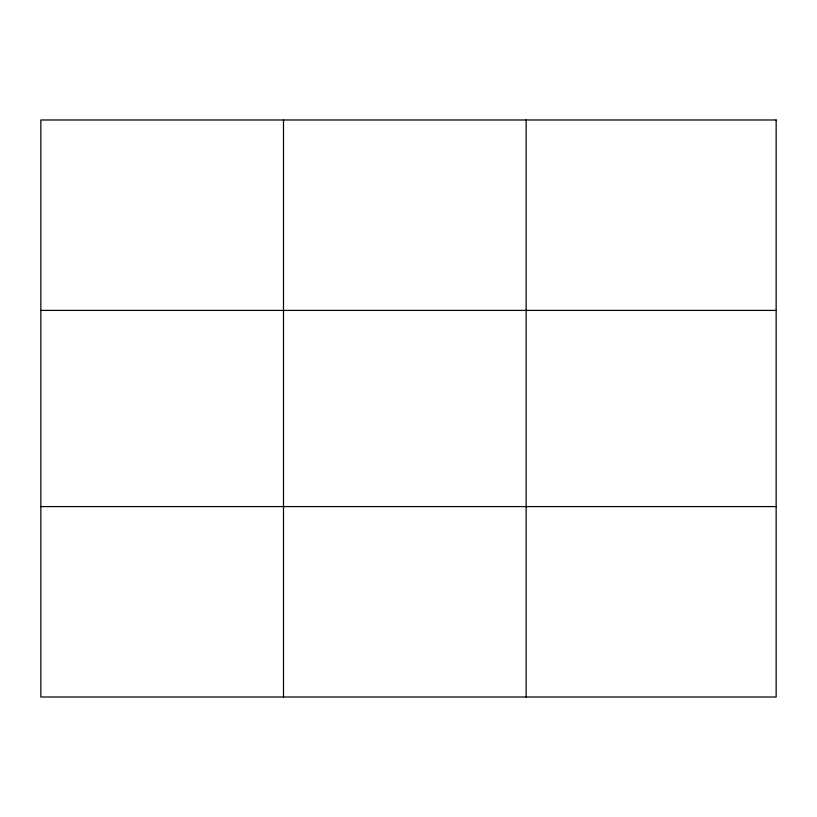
<?xml version="1.0" encoding="UTF-8"?>
<svg xmlns="http://www.w3.org/2000/svg" width="817" height="817" viewBox="0 0 817 817"><rect width="100%" height="100%" fill="white"/><g stroke="black" fill="none" stroke-linecap="round" stroke-linejoin="round"><path stroke-width="1.23" d="M283.499 119.987L283.499 697.013M526.148 119.987L526.148 697.013M40.85 310.409L776.15 310.409M40.85 506.591L776.15 506.591M776.15 119.987L776.15 697.013L40.85 697.013L40.85 119.987L776.15 119.987"/></g></svg>
